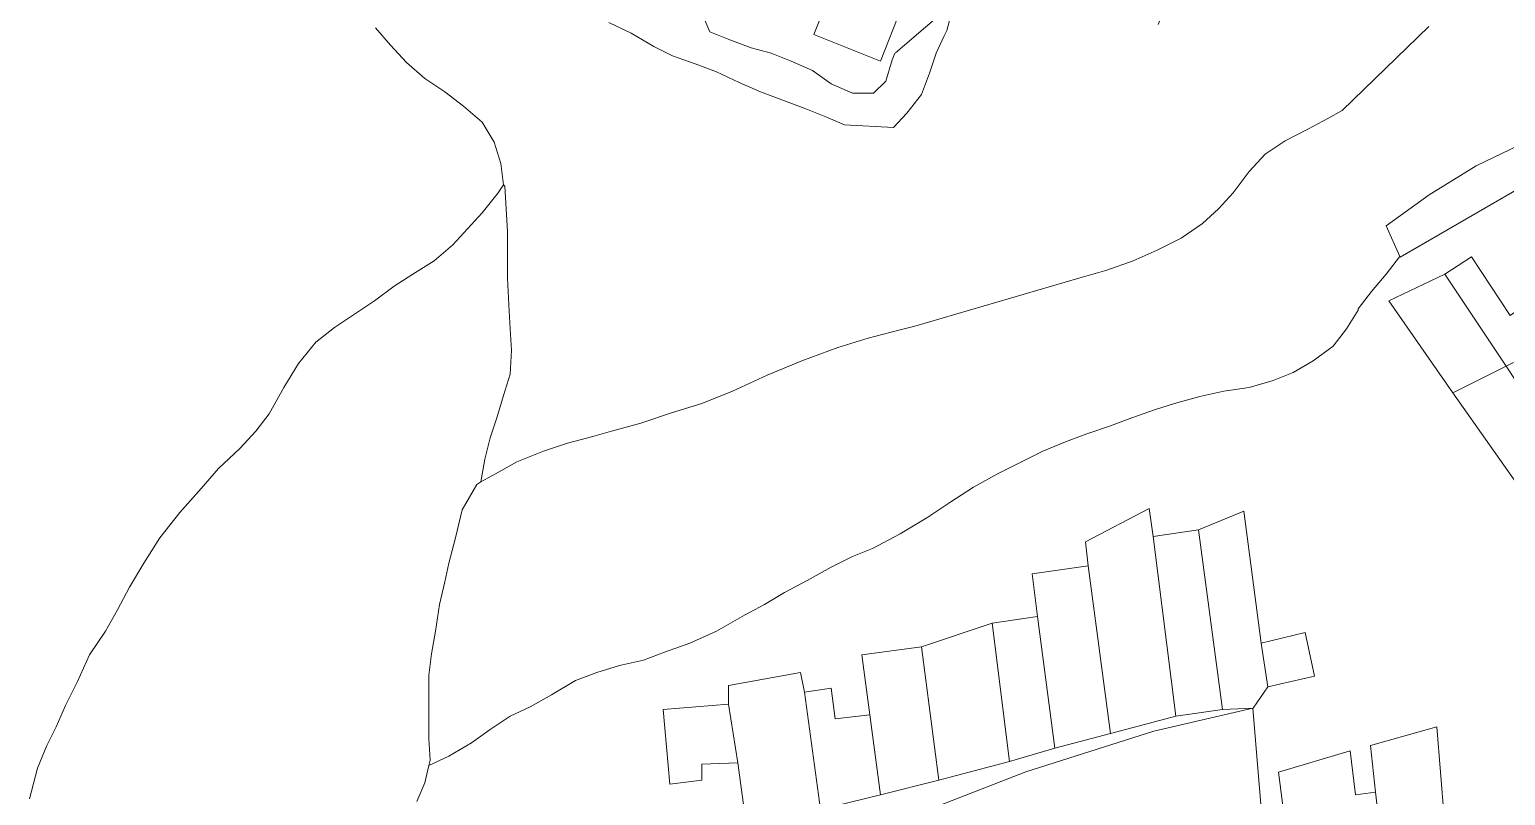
# Model space of a CAD drawing. Header units: inches. Extents: x 1138763 to 1140867, y 1050756 to 1053008.
# Drawn here: x 1140433.1 to 1140571.6, y 1051304.3 to 1051376.2 of the extents above; entities that cross this region are included whole.
import ezdxf

# ---------------------------------------------------------------- set-up
doc = ezdxf.new("R2010")
doc.units = ezdxf.units.IN
doc.header["$MEASUREMENT"] = 0
for name, color, linetype, lineweight in [('LimEdif_AM', 44, 'Continuous', 5), ('ViaPrin_AM', 1, 'Continuous', 15), ('ViaSec_AM', 1, 'Continuous', 18)]:
    doc.layers.add(name, color=color, linetype=linetype, lineweight=lineweight)

msp = doc.modelspace()

# ---------------------------------------------------------------- linework, layer by layer
at = {"layer": 'LimEdif_AM'}
for points in [[(1140506.56, 1051381.75), (1140514.94, 1051378.25), (1140512.94, 1051373.25), (1140506.69, 1051375.75), (1140507.44, 1051377.62), (1140506.06, 1051378.25), (1140506.56, 1051381.75)], [(1140565.94, 1051353.25), (1140568.44, 1051354.87), (1140572.06, 1051349.37), (1140574.69, 1051351.25), (1140577.31, 1051347.37), (1140571.69, 1051344.62), (1140565.94, 1051353.25)], [(1140571.69, 1051344.62), (1140566.69, 1051342.12), (1140560.69, 1051350.75), (1140565.94, 1051353.25), (1140571.69, 1051344.62)], [(1140571.69, 1051344.62), (1140577.44, 1051335.87), (1140573.19, 1051332.87), (1140566.69, 1051342.12), (1140571.69, 1051344.62)], [(1140532.44, 1051325.87), (1140532.19, 1051328.12), (1140538.19, 1051331.25), (1140538.56, 1051328.62), (1140540.69, 1051311.75), (1140534.56, 1051310.12), (1140532.44, 1051325.87)], [(1140542.81, 1051329.25), (1140547.06, 1051331), (1140548.69, 1051318.62), (1140549.31, 1051314.5), (1140547.94, 1051312.5), (1140545.06, 1051312.37), (1140542.81, 1051329.25)], [(1140538.56, 1051328.62), (1140542.81, 1051329.25), (1140545.06, 1051312.37), (1140540.69, 1051311.75), (1140538.56, 1051328.62)], [(1140527.69, 1051321.12), (1140527.19, 1051325.12), (1140532.44, 1051325.87), (1140534.56, 1051310.12), (1140529.31, 1051308.75), (1140527.69, 1051321.12)], [(1140523.44, 1051320.5), (1140527.69, 1051321.12), (1140529.31, 1051308.75), (1140525.06, 1051307.5), (1140523.44, 1051320.5)], [(1140516.81, 1051318.25), (1140523.44, 1051320.5), (1140525.06, 1051307.5), (1140518.44, 1051305.75), (1140516.81, 1051318.25)], [(1140548.69, 1051318.62), (1140552.81, 1051319.62), (1140553.69, 1051315.5), (1140549.31, 1051314.5), (1140548.69, 1051318.62)], [(1140511.94, 1051311.87), (1140511.19, 1051317.5), (1140516.81, 1051318.25), (1140518.44, 1051305.75), (1140512.94, 1051304.37), (1140511.94, 1051311.87)], [(1140498.69, 1051312.87), (1140498.69, 1051314.62), (1140505.44, 1051315.87), (1140505.81, 1051314), (1140507.31, 1051303), (1140507.81, 1051301.37), (1140500.56, 1051300), (1140499.56, 1051307.37), (1140498.69, 1051312.87)], [(1140505.81, 1051314), (1140508.31, 1051314.37), (1140508.69, 1051311.5), (1140511.94, 1051311.87), (1140512.94, 1051304.37), (1140507.31, 1051303), (1140505.81, 1051314)], [(1140499.56, 1051307.37), (1140496.19, 1051307.25), (1140496.19, 1051305.75), (1140493.19, 1051305.37), (1140492.56, 1051312.37), (1140498.69, 1051312.87), (1140499.56, 1051307.37)], [(1140559.44, 1051304.62), (1140558.94, 1051309), (1140565.19, 1051310.75), (1140566.56, 1051293.75), (1140561.06, 1051290.62), (1140559.44, 1051304.62)], [(1140561.06, 1051290.62), (1140555.81, 1051290.37), (1140556.06, 1051287.87), (1140552.94, 1051286.12), (1140550.31, 1051306.5), (1140557.06, 1051308.5), (1140557.56, 1051304.37), (1140559.44, 1051304.62), (1140561.06, 1051290.62)]]:
    msp.add_lwpolyline(points, dxfattribs=at)
at = {"layer": 'ViaPrin_AM'}
for points in [[(1140514.35, 1051374.03), (1140514.35, 1051374.01), (1140520, 1051378.84), (1140520, 1051378.84), (1140541.19, 1051430.38), (1140558.22, 1051423.38), (1140539.03, 1051376.68)], [(1140618.3, 1051387.76), (1140615.89, 1051385.99), (1140602, 1051378.5), (1140580, 1051368.77), (1140568.87, 1051363.41), (1140564.46, 1051360.68), (1140560.42, 1051357.79), (1140561.71, 1051354.9), (1140561.74, 1051354.83), (1140574.06, 1051361.99), (1140583.65, 1051366.67), (1140598.8, 1051373.41), (1140616.59, 1051382.09), (1140617.45, 1051383.01), (1140619.83, 1051384.2), (1140622.5, 1051384.14), (1140642.26, 1051354.05), (1140647.34, 1051346.37), (1140650.81, 1051340.5), (1140650.65, 1051339.14), (1140649.58, 1051337.65), (1140648.54, 1051336.73), (1140585.44, 1051304.5)], [(1140583.49, 1051302.62), (1140567.01, 1051289.72), (1140552.12, 1051283.37), (1140549.5, 1051293.3), (1140547.91, 1051312.52), (1140538.62, 1051310.36), (1140526.6, 1051306.52), (1140507.37, 1051299.04), (1140485.18, 1051289.22)]]:
    msp.add_lwpolyline(points, dxfattribs=at)
at = {"layer": 'ViaSec_AM'}
for points in [[(1140487.44, 1051376.87), (1140489.56, 1051375.87), (1140491.69, 1051374.62), (1140493.44, 1051373.75), (1140495.56, 1051373), (1140497.56, 1051372.25), (1140499.69, 1051371.25), (1140501.69, 1051370.37), (1140503.69, 1051369.62), (1140505.94, 1051368.75), (1140507.81, 1051368), (1140509.56, 1051367.25), (1140514.19, 1051367), (1140515.44, 1051368.37), (1140516.81, 1051370.12), (1140517.56, 1051372.12), (1140518.19, 1051374), (1140518.94, 1051375.62), (1140519.19, 1051376.12), (1140519.69, 1051378)], [(1140514.31, 1051374), (1140514.06, 1051373.37), (1140513.44, 1051371.37), (1140512.31, 1051370.25), (1140510.31, 1051370.25), (1140508.31, 1051371.12), (1140506.56, 1051372.37), (1140504.56, 1051373.25), (1140502.69, 1051374), (1140500.81, 1051374.5), (1140498.81, 1051375.25), (1140496.94, 1051376), (1140496.19, 1051377.75), (1140496.44, 1051378.75)], [(1140465.56, 1051376.37), (1140466.94, 1051374.75), (1140468.44, 1051373.12), (1140470.19, 1051371.62), (1140472.06, 1051370.37), (1140473.81, 1051369), (1140475.56, 1051367.5), (1140476.69, 1051365.62), (1140477.31, 1051363.62), (1140477.56, 1051361.62), (1140477.06, 1051360.87), (1140475.56, 1051359), (1140474.19, 1051357.5), (1140472.81, 1051356), (1140471.06, 1051354.5), (1140469.06, 1051353.25), (1140467.31, 1051352.12), (1140465.44, 1051350.75), (1140463.56, 1051349.5), (1140461.69, 1051348.25), (1140459.94, 1051346.87), (1140458.31, 1051344.87), (1140456.94, 1051342.62), (1140455.56, 1051340.12), (1140454.31, 1051338.5), (1140452.81, 1051336.87), (1140450.81, 1051335), (1140449.19, 1051333.12), (1140447.19, 1051330.87), (1140445.31, 1051328.5), (1140443.81, 1051326.12), (1140442.44, 1051323.87), (1140441.31, 1051321.75), (1140440.19, 1051319.75), (1140438.69, 1051317.5), (1140437.56, 1051315), (1140436.44, 1051312.75), (1140435.56, 1051310.75), (1140434.69, 1051309), (1140433.81, 1051306.87), (1140433.06, 1051304)], [(1140475.44, 1051333.75), (1140476.81, 1051334.5), (1140478.81, 1051335.62), (1140481.31, 1051336.62), (1140483.56, 1051337.37), (1140485.94, 1051338), (1140487.69, 1051338.5), (1140490.44, 1051339.25), (1140493.44, 1051340.25), (1140496.19, 1051341.12), (1140499.06, 1051342.25), (1140502.31, 1051343.75), (1140505.56, 1051345.12), (1140508.94, 1051346.37), (1140511.81, 1051347.25), (1140514.69, 1051348), (1140516.19, 1051348.37), (1140531.56, 1051352.87), (1140534.19, 1051353.62), (1140536.69, 1051354.5), (1140538.94, 1051355.5), (1140541.19, 1051356.62), (1140543.19, 1051358), (1140544.69, 1051359.37), (1140546.06, 1051360.87), (1140547.56, 1051362.87), (1140549.06, 1051364.5), (1140550.94, 1051365.75), (1140553.06, 1051366.87), (1140554.94, 1051367.87), (1140556.31, 1051368.62), (1140564.44, 1051376.5)], [(1140469.44, 1051303.75), (1140470.19, 1051305.5), (1140470.56, 1051307.12), (1140470.69, 1051307.62), (1140470.56, 1051309.62), (1140470.56, 1051315.62), (1140470.81, 1051317.62), (1140471.19, 1051319.75), (1140471.56, 1051322.25), (1140472.06, 1051324.37), (1140472.44, 1051326.12), (1140473.06, 1051328.5), (1140473.69, 1051331.12), (1140475.06, 1051333.5), (1140475.44, 1051333.75), (1140475.81, 1051335.87), (1140476.31, 1051337.87), (1140476.94, 1051339.75), (1140477.56, 1051341.87), (1140478.19, 1051343.87), (1140478.31, 1051346.12), (1140478.19, 1051348.12), (1140478.06, 1051350.37), (1140477.94, 1051352.87), (1140477.94, 1051355), (1140477.94, 1051357.25), (1140477.81, 1051359.37), (1140477.69, 1051361.5), (1140477.56, 1051361.62)], [(1140470.56, 1051307.12), (1140472.44, 1051308), (1140474.56, 1051309.25), (1140476.31, 1051310.5), (1140478.19, 1051311.75), (1140480.06, 1051312.62), (1140482.06, 1051313.75), (1140484.31, 1051315.12), (1140486.31, 1051315.87), (1140488.44, 1051316.5), (1140490.69, 1051317), (1140492.69, 1051317.75), (1140495.06, 1051318.62), (1140497.56, 1051319.75), (1140500.19, 1051321.25), (1140502.06, 1051322.25), (1140503.94, 1051323.37), (1140506.06, 1051324.5), (1140508.31, 1051325.75), (1140510.31, 1051326.75), (1140512.19, 1051327.5), (1140514.81, 1051328.87), (1140517.31, 1051330.37), (1140519.56, 1051331.87), (1140521.69, 1051333.25), (1140523.94, 1051334.5), (1140525.94, 1051335.5), (1140528.19, 1051336.62), (1140530.31, 1051337.5), (1140532.31, 1051338.25), (1140534.56, 1051339), (1140536.56, 1051339.75), (1140538.69, 1051340.5), (1140540.56, 1051341.12), (1140542.94, 1051341.75), (1140545.19, 1051342.25), (1140547.56, 1051342.62), (1140549.81, 1051343.25), (1140551.69, 1051344), (1140553.56, 1051345.12), (1140555.44, 1051346.5), (1140556.69, 1051348.12), (1140557.81, 1051349.87), (1140557.81, 1051350), (1140559.06, 1051351.62), (1140560.44, 1051353.25), (1140561.69, 1051354.87)]]:
    msp.add_lwpolyline(points, dxfattribs=at)

doc.saveas('drawing.dxf')
